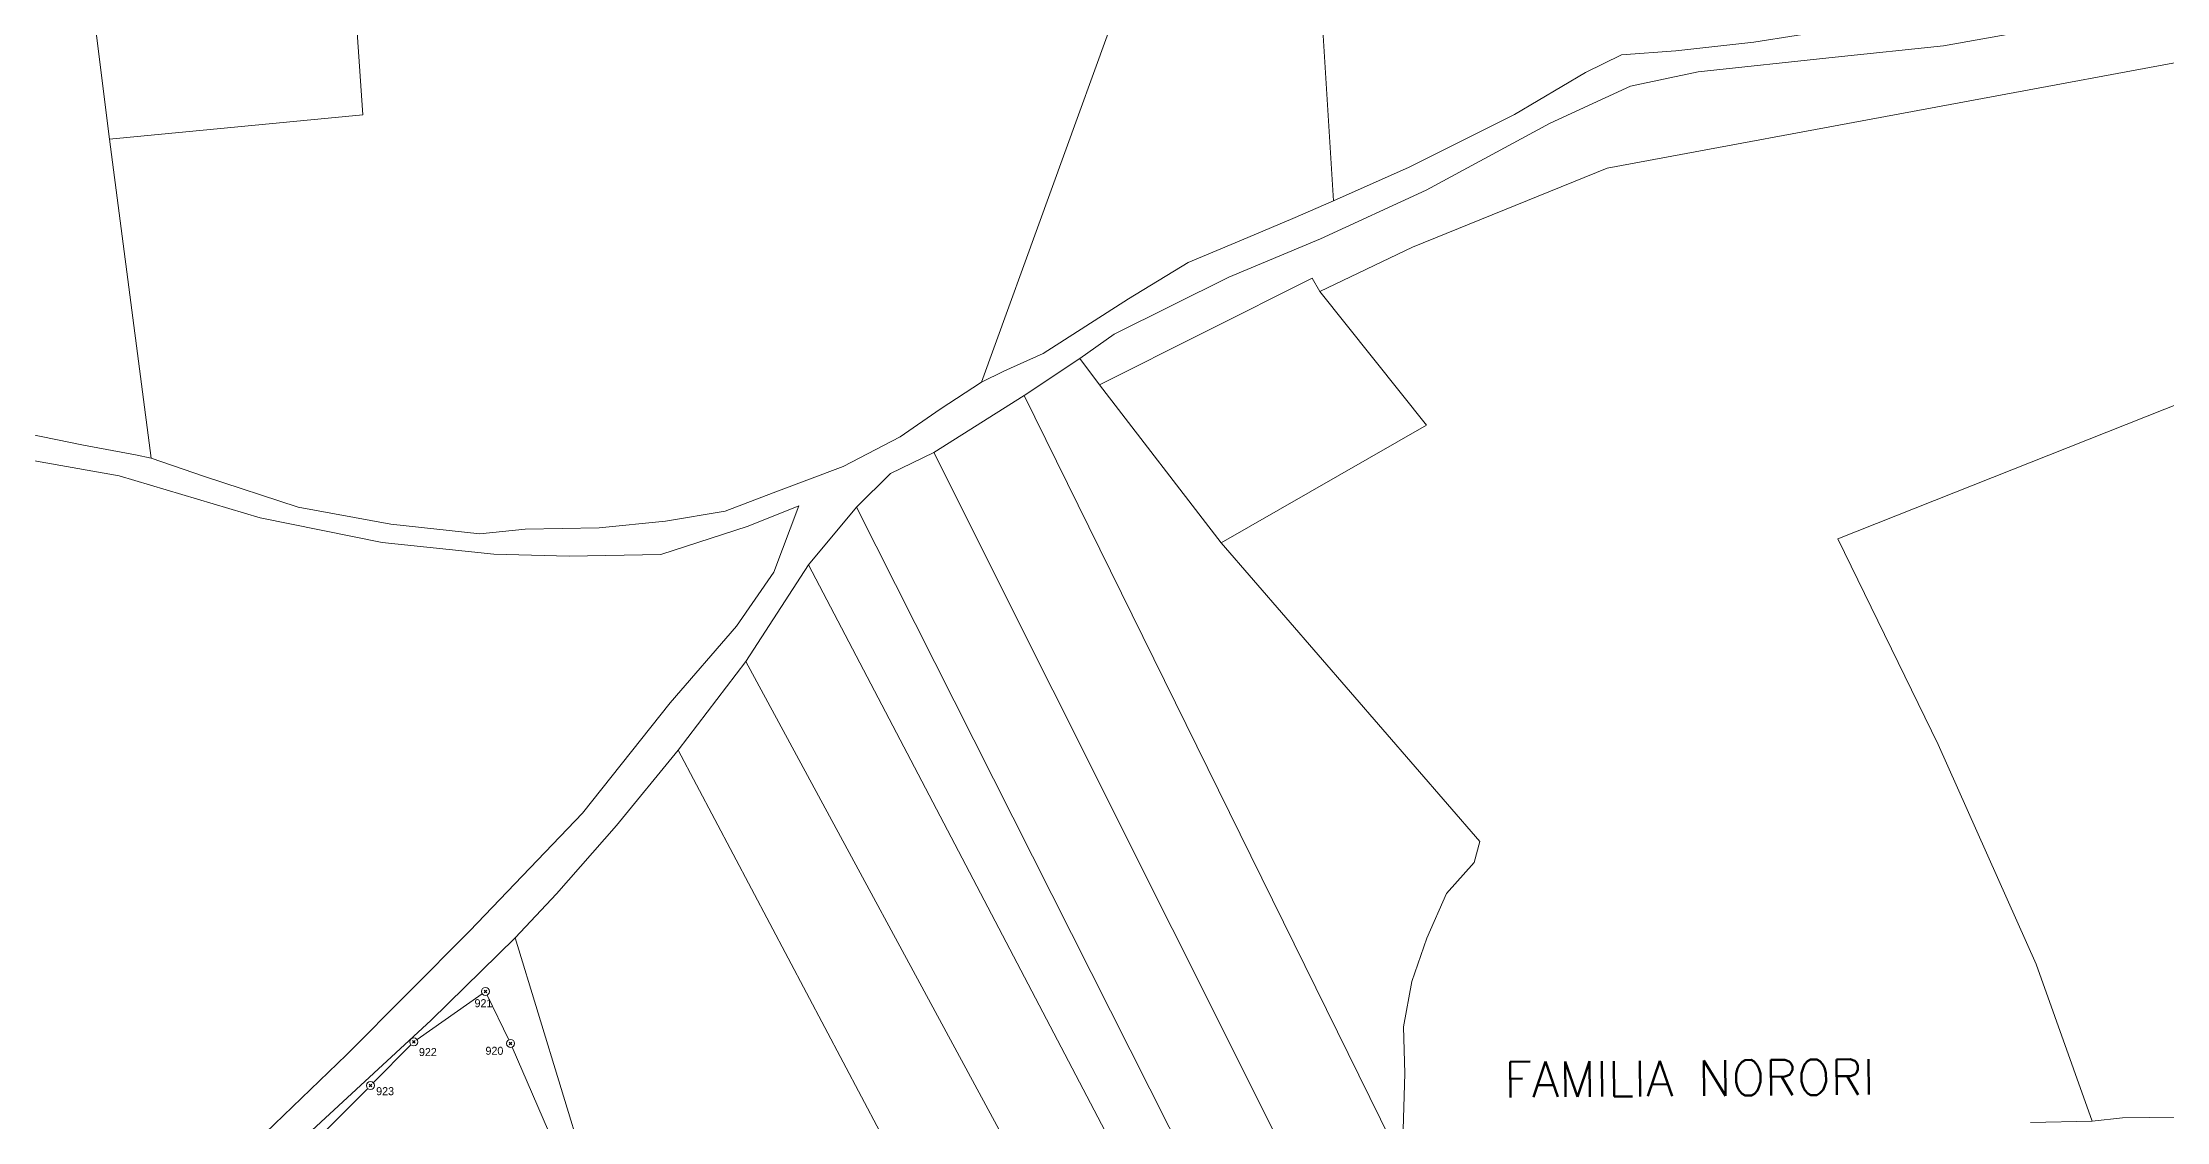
# Model space of a CAD drawing. Header units: millimetres. Extents: x 1956 to 636788, y 2654 to 1331964.
# Drawn here: x 625228 to 626024, y 1330595 to 1331000 of the extents above; entities that cross this region are included whole.
import ezdxf
from ezdxf.enums import TextEntityAlignment as Align

# ---------------------------------------------------------------- set-up
doc = ezdxf.new("R2010")
doc.units = ezdxf.units.MM
doc.header["$PDMODE"] = 35
doc.header["$PDSIZE"] = 0.5
for name, color, linetype in [('2', 7, 'Continuous'), ('3', 7, 'Continuous'), ('Polígono', 2, 'Continuous'), ('textos_terrenos colindantes', 4, 'Continuous')]:
    doc.layers.add(name, color=color, linetype=linetype)
doc.styles.get("Standard").update_dxf_attribs({"font": 'TCCM____.TTF'})
doc.styles.add('style1', font='romans.shx')

msp = doc.modelspace()

# ---------------------------------------------------------------- linework, layer by layer
at = {"layer": '2', "color": 1, "lineweight": 0}
for p, q in [((625228.746, 1331157.742), (625252.933, 1330963.584)), ((625579.806, 1330872.43), (625681.472, 1331152.905)), ((625698.996, 1331147.291), (625711.734, 1330940.379)), ((625252.933, 1330963.584), (625268.557, 1330843.85)), ((625624.01, 1330871.357), (625703.827, 1330911.414)), ((625703.827, 1330911.414), (625706.616, 1330906.327)), ((625616.653, 1330881.278), (625595.806, 1330867.326)), ((625624.01, 1330871.357), (625616.653, 1330881.278)), ((625669.678, 1330812.077), (625624.01, 1330871.357)), ((625595.806, 1330867.326), (625561.995, 1330846.018)), ((625737.52, 1330579.424), (625595.806, 1330867.326)), ((625779.262, 1330411.618), (625561.995, 1330846.018)), ((625533.011, 1330825.467), (625514.95, 1330803.887)), ((625746.478, 1330401.747), (625533.011, 1330825.467)), ((625766.61, 1330700.119), (625669.678, 1330812.077)), ((625514.95, 1330803.887), (625491.538, 1330767.57)), ((625491.538, 1330767.57), (625466.097, 1330734.305)), ((625491.538, 1330767.57), (625696.16, 1330388.849)), ((625466.097, 1330734.305), (625652.709, 1330381.533)), ((625996.166, 1330595.108), (625973.046, 1330594.629))]:
    msp.add_line(p, q, dxfattribs=at)
for points in [[(625335.195, 1331158.137), (625347.958, 1330972.613), (625252.933, 1330963.584)], [(625711.734, 1330940.379), (625740.202, 1330953.052), (625779.602, 1330972.827), (625806.294, 1330988.552), (625819.767, 1330995.143), (625840.093, 1330996.643), (625869.312, 1330999.91), (625901.074, 1331004.953), (625939.696, 1331009.733), (625967.135, 1331010.969), (625990.51, 1331012.718), (626026.594, 1331019.281), (626049.462, 1331021.794), (626058.099, 1331021.274)], [(626137.85, 1330998.806), (626121.593, 1331001.877), (626085.015, 1331008.023), (626064.948, 1331011.353), (626029.889, 1331012.414), (625987.456, 1331006.876), (625940.446, 1330998.548), (625899.792, 1330994.279), (625848.468, 1330988.753), (625823.057, 1330983.447), (625793.063, 1330969.506), (625746.544, 1330944.402), (625706.892, 1330926.152), (625672.578, 1330911.708), (625629.62, 1330890.412), (625616.653, 1330881.278)], [(625706.616, 1330906.327), (625741.44, 1330923.058), (625814.386, 1330952.703), (626054.009, 1330997.133), (626071.029, 1330995.587), (626095.416, 1330992.76), (626117.26, 1330988.411), (626129.197, 1330984.837)], [(625588.194, 1330876.486), (625602.936, 1330883.075), (625634.969, 1330903.622), (625657.341, 1330917.319), (625674.879, 1330924.668), (625696.483, 1330933.79), (625711.734, 1330940.379)], [(625669.678, 1330812.077), (625746.705, 1330856.205), (625706.616, 1330906.327)], [(625268.557, 1330843.85), (625288.621, 1330836.962), (625323.667, 1330825.48), (625358.466, 1330819.082), (625391.744, 1330815.481), (625408.768, 1330817.239), (625436.46, 1330817.712), (625461.361, 1330820.221), (625483.722, 1330824.005), (625501.767, 1330830.845), (625527.946, 1330840.724), (625549.299, 1330851.881), (625564.299, 1330862.283), (625579.806, 1330872.43), (625588.194, 1330876.486)], [(625052.988, 1330843.489), (625065.563, 1330841.821), (625087.409, 1330839.506), (625121.964, 1330842.004), (625152.964, 1330847.301), (625177.105, 1330852.354), (625200.228, 1330855.628), (625216.994, 1330854.082), (625243.157, 1330848.711), (625262.715, 1330845.128), (625268.557, 1330843.85)], [(625209.248, 1330496.728), (625250.7, 1330534.293), (625287.826, 1330568.05), (625341.741, 1330620.087), (625388.029, 1330666.541), (625430.25, 1330710.713), (625463.067, 1330752.101), (625487.995, 1330780.791), (625501.99, 1330801.107), (625511.416, 1330826.003), (625492.354, 1330818.402), (625459.569, 1330807.77), (625425.271, 1330807.051), (625397.071, 1330807.849), (625355.156, 1330812.223), (625309.435, 1330821.432), (625256.61, 1330837.256), (625219.27, 1330843.912)], [(625561.995, 1330846.018), (625545.727, 1330838.16), (625533.011, 1330825.467)], [(625900.871, 1330813.562), (625938.39, 1330736.501), (625975.141, 1330654.102), (625996.166, 1330595.108)], [(625514.95, 1330803.887), (625661.751, 1330523.349), (625711.407, 1330391.371)], [(625466.097, 1330734.305), (625442.948, 1330706.122), (625420.564, 1330680.479), (625405.049, 1330663.977)], [(625737.52, 1330579.424), (625738.571, 1330612.973), (625738.082, 1330630.511), (625741.149, 1330647.537), (625746.755, 1330663.797), (625754.141, 1330680.563), (625764.569, 1330692.242), (625766.61, 1330700.119)], [(625405.049, 1330663.977), (625373.512, 1330633.008), (625304.087, 1330568.792), (625253.738, 1330524.122), (625209.486, 1330480.969), (625164.214, 1330434.513), (625117.154, 1330378.401), (625086.629, 1330342.348), (625066.276, 1330316.194), (625052.528, 1330288.508), (625044.377, 1330268.184), (625038.263, 1330252.688), (625028.338, 1330237.45), (625017.144, 1330222.722), (624992.986, 1330201.148)], [(625405.049, 1330663.977), (625439.481, 1330550.828), (625459.288, 1330542.415), (625493.529, 1330488.742), (625500.617, 1330464.332), (625509.997, 1330444.749), (625519.633, 1330428.215), (625528.253, 1330410.921), (625537.383, 1330396.93), (625541.952, 1330393.874), (625556.679, 1330385.467), (625576.233, 1330377.563), (625584.87, 1330376.536), (625652.709, 1330381.533)], [(626156.018, 1330643.96), (626133.39, 1330627.721), (626114.834, 1330617.324), (626094.757, 1330610.233), (626067.056, 1330602.389), (626037.579, 1330596.834), (626007.6, 1330596.364), (625996.166, 1330595.108)]]:
    msp.add_lwpolyline(points, dxfattribs=at)
at = {"layer": '3', "color": 1, "lineweight": 0}
msp.add_line((625900.871, 1330813.562), (626037.866, 1330868.034), dxfattribs=at)
at = {"layer": 'Polígono', "color": 1, "lineweight": 0}
for points in [[(625392.66, 1330642.941), (625368.24, 1330625.739)], [(625402.658, 1330625.661), (625394.54, 1330642.455)], [(625365.957, 1330623.81), (625351.842, 1330609.584)], [(625430.706, 1330560.783), (625403.905, 1330622.933)], [(625349.728, 1330607.456), (625323.325, 1330580.924)]]:
    msp.add_lwpolyline(points, dxfattribs=at)
for centre in [(625393.887, 1330643.805), (625367.014, 1330624.875), (625403.311, 1330624.31), (625350.786, 1330608.519)]:
    msp.add_circle(centre, 1.5, dxfattribs=at)
for p in [(625393.887, 1330643.805), (625367.014, 1330624.875), (625403.311, 1330624.31), (625350.786, 1330608.519)]:
    msp.add_point(p, dxfattribs=at)

# ---------------------------------------------------------------- texts
msp.add_text('921', height=3, dxfattribs=at).set_placement((625393.135, 1330640.901), align=Align.TOP_CENTER)
msp.add_text('922', height=3, dxfattribs=at).set_placement((625368.95, 1330622.583), align=Align.TOP_LEFT)
msp.add_text('920', height=3, dxfattribs=at).set_placement((625400.582, 1330623.063), align=Align.TOP_RIGHT)
msp.add_text('923', height=3, dxfattribs=at).set_placement((625352.914, 1330606.404), align=Align.MIDDLE_LEFT)
at = {"layer": 'textos_terrenos colindantes', "color": 7, "lineweight": 9, "style": 'style1'}
msp.add_text('FAMILIA NORORI', height=13.33221, rotation=0.431669, dxfattribs=at).set_placement((625775.885, 1330604.076))

doc.saveas('drawing.dxf')
